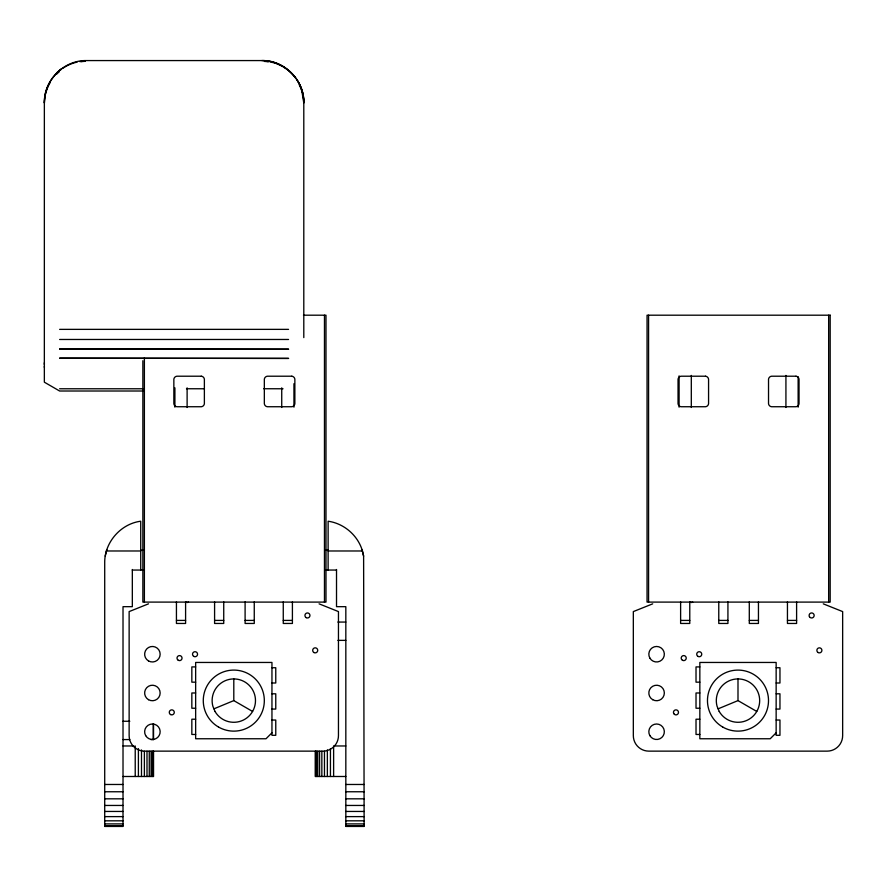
<?xml version="1.0" encoding="UTF-8"?>
<svg xmlns="http://www.w3.org/2000/svg" width="887" height="887" viewBox="0 0 887 887"><rect width="100%" height="100%" fill="white"/><g stroke="black" fill="none" stroke-linecap="round" stroke-linejoin="round"><path stroke-width="1.33" d="M44.361 367.34L44.361 366.464M44.361 364.446L44.361 362.761M140.723 570.053L140.723 521.223C120.621 523.818 104.411 542.5 104.71 562.757L104.71 826.44L123.016 826.44L123.016 606.675L132.329 606.675L132.329 569.498M105.231 556.127L106.806 549.663M303.797 337.603L303.797 102.504C304.23 80.107 284.261 60.128 261.831 60.571L86.338 60.571C63.908 60.15 43.94 80.085 44.361 102.515L44.35 382.186L59.617 391.012L143.738 391.012M271.954 732.817L266.011 738.76L195.65 738.76L195.65 662.456L271.954 662.456L271.954 735.301L275.768 735.301L275.768 720.033L271.954 720.033M776.147 732.817L770.204 738.76L699.843 738.76L699.843 662.456L776.147 662.456L776.147 735.301L779.961 735.301L779.961 720.033L776.147 720.033M56.657 72.856L61.669 68.587M213.933 708.835L233.802 700.608L252.584 711.452M718.126 708.835L737.995 700.608L756.766 711.452M148.517 603.836L129.136 611.587L129.136 735.622A15.5 15.5 0 0 0 144.648 751.134L322.957 751.134A15.5 15.5 0 0 0 338.457 735.622L338.457 611.587L319.076 603.836M652.71 603.836L633.329 611.587L633.329 735.622A15.5 15.5 0 0 0 648.841 751.134L827.15 751.134A15.5 15.5 0 0 0 842.65 735.622L842.65 611.587L823.269 603.836M79.73 61.591L85.097 61.125M80.961 61.635L84.986 61.314M303.465 315.195L325.984 315.195L325.984 602.096L142.862 602.096L142.862 360.71M59.629 329.365L288.541 329.365M59.629 339.466L288.541 339.466M59.617 388.772L143.749 388.772M186.492 388.75L204.42 388.772M263.727 388.739L283.031 388.772M140.723 550.217L143.472 550.217M325.374 550.217L328.123 550.217M106.396 550.982L140.723 550.982M328.123 550.982L362.45 550.982L363.615 556.127L364.136 826.44L345.83 826.44L345.83 606.675L336.517 606.675L336.517 569.498M132.329 570.053L143.472 570.053M325.374 570.053L336.517 570.053M176.435 620.412L185.594 620.412M214.587 620.412L223.735 620.412M245.1 620.412L254.259 620.412M283.263 620.412L292.411 620.412M680.617 620.412L689.776 620.412M718.769 620.412L727.928 620.412M749.293 620.412L758.452 620.412M787.445 620.412L796.604 620.412M337.869 622.064L345.83 622.064M337.869 640.37L345.83 640.37M195.65 666.913L191.836 666.913L191.836 682.17L195.65 682.17M699.843 666.913L696.018 666.913L696.018 682.17L699.843 682.17M271.954 667.734L275.768 667.734L275.768 683.001L271.954 683.001M776.147 667.734L779.961 667.734L779.961 683.001L776.147 683.001M195.65 692.98L191.836 692.98L191.836 708.236L195.65 708.236M699.843 692.98L696.018 692.98L696.018 708.236L699.843 708.236M271.954 693.8L275.768 693.8L275.768 709.068L271.954 709.068M776.147 693.8L779.961 693.8L779.961 709.068L776.147 709.068M195.65 719.213L191.836 719.213L191.836 734.469L195.65 734.469M699.843 719.213L696.018 719.213L696.018 734.469L699.843 734.469M123.016 721.253L129.801 721.253M123.016 739.57L129.801 739.57M150.89 739.57L153.54 739.57L153.54 723.87M123.016 745.967L133.87 745.967M345.83 745.967L333.623 745.967L333.623 776.491M123.016 776.491L153.54 776.491L153.54 751.278M345.83 776.491L315.306 776.491L315.306 751.278M104.71 784.474L123.016 784.474M345.83 784.474L364.136 784.474M104.71 791.758L123.016 791.758M345.83 791.758L364.136 791.758M104.71 798.821L123.016 798.821M345.83 798.821L364.136 798.821M104.71 805.451L123.016 805.451M345.83 805.451L364.136 805.451M104.71 811.45L123.016 811.45M345.83 811.45L364.136 811.45M104.71 816.617L123.016 816.617M345.83 816.617L364.136 816.617M104.71 820.819L123.016 820.819M345.83 820.819L364.136 820.819M104.71 823.901L123.016 823.901M345.83 823.901L364.136 823.901M104.71 825.797L123.016 825.797M345.83 825.797L364.136 825.797M264.337 61.391L268.085 61.669M261.831 60.56C284.328 60.061 304.186 80.129 303.797 102.515M265.557 61.236L269.127 61.702M362.45 550.982C357.971 535.493 344.089 523.452 328.123 521.223L328.123 570.053M362.04 549.663L363.615 556.127M828.658 315.195L828.658 602.096M798.134 376.809L798.134 407.166M796.604 601.885L796.604 623.461L787.445 623.461L787.445 601.885M785.926 375.423L785.926 407.488M758.452 601.885L758.452 623.461L749.293 623.461L749.293 601.885M737.995 678.921L737.995 700.608M727.928 601.885L727.928 623.461L718.769 623.461L718.769 601.885M691.306 375.423L691.306 407.488M689.776 601.885L689.776 623.461L680.617 623.461L680.617 601.885M679.098 375.866L679.098 407.166M648.574 315.195L648.574 602.096M330.441 748.617L330.441 776.491M327.358 749.947L327.358 776.491M324.465 315.195L324.465 602.096M324.465 751.278L324.465 776.491M321.848 751.278L321.848 776.491M319.586 751.278L319.586 776.491M317.757 751.278L317.757 776.491M316.415 751.278L316.415 776.491M315.584 751.278L315.584 776.491M293.941 383.705L293.941 407.166M292.411 601.885L292.411 623.461L283.263 623.461L283.263 601.885M281.733 387.841L281.733 407.488M254.259 601.885L254.259 623.461L245.1 623.461L245.1 601.885M233.802 678.921L233.802 700.608M223.735 601.885L223.735 623.461L214.587 623.461L214.587 601.885M187.113 387.841L187.113 407.488M185.594 601.885L185.594 623.461L176.435 623.461L176.435 601.885M174.905 387.841L174.905 407.166M153.263 723.87L153.263 739.57M153.263 751.278L153.263 776.491M152.431 751.278L152.431 776.491M151.089 751.278L151.089 776.491M149.26 751.278L149.26 776.491M146.998 751.278L146.998 776.491M144.381 357.96L144.381 602.096M144.381 751.278L144.381 776.491M141.488 749.947L141.488 776.491M138.405 748.617L138.405 776.491M135.223 745.967L135.223 776.491M692.736 602.14A2.517 2.517 0 0 1 690.219 602.14M188.543 602.14A2.517 2.517 0 0 1 186.026 602.14M270.313 61.935A41.966 41.944 0 0 1 275.037 63.199M276.19 63.598A41.966 41.944 0 0 1 282.82 66.68M283.862 67.312A41.966 41.944 0 0 1 287.865 70.106M288.807 70.882A41.966 41.944 0 0 1 295.493 77.956M296.901 79.963A41.966 41.944 0 0 1 303.797 103.003L301.647 89.72L301.647 90.518A41.966 41.944 0 0 0 299.296 84.897M61.536 69.164A41.966 41.944 0 0 0 44.361 103.003L45.004 95.718L46.9 89.454A41.966 41.944 0 0 1 49.994 82.824M62.622 68.399A41.966 41.944 0 0 1 77.125 62.09M56.657 74.142A41.966 41.944 0 0 1 59.351 71.67M830.177 315.195L647.055 315.195L647.044 602.096L830.177 602.096L830.177 315.195M288.541 349.223L59.629 349.068L288.541 349.223M288.541 358.415L59.629 358.215L288.541 358.415M201.316 376.21L176.901 376.21A3.437 3.437 0 0 0 173.852 379.259L173.852 403.674A3.437 3.437 0 0 0 176.901 406.734L201.316 406.734A3.437 3.437 0 0 0 204.376 403.674L204.376 379.259A3.437 3.437 0 0 0 201.316 376.21M291.801 376.21L267.386 376.21A3.437 3.437 0 0 0 264.337 379.259L264.337 403.674A3.437 3.437 0 0 0 267.386 406.734L291.801 406.734A3.437 3.437 0 0 0 294.861 403.674L294.861 379.259A3.437 3.437 0 0 0 291.801 376.21M705.509 376.21L681.094 376.21A3.437 3.437 0 0 0 678.045 379.259L678.045 403.674A3.437 3.437 0 0 0 681.094 406.734L705.509 406.734A3.437 3.437 0 0 0 708.569 403.674L708.569 379.259A3.437 3.437 0 0 0 705.509 376.21M795.994 376.21L771.579 376.21A3.437 3.437 0 0 0 768.53 379.259L768.53 403.674A3.437 3.437 0 0 0 771.579 406.734L795.994 406.734A3.437 3.437 0 0 0 799.043 403.674L799.043 379.259A3.437 3.437 0 0 0 795.994 376.21M719.213 711.452L717.04 706.218A21.687 21.687 0 0 1 741.754 679.254A21.687 21.687 0 0 1 755.757 713.048A21.687 21.687 0 0 1 719.213 711.452M215.02 711.452L212.858 706.218A21.687 21.687 0 0 1 237.561 679.254A21.687 21.687 0 0 1 251.564 713.048A21.687 21.687 0 0 1 215.02 711.452M722.728 727.041A30.524 30.524 0 0 0 768.508 700.608A30.524 30.524 0 0 0 722.728 674.175A30.524 30.524 0 0 0 722.728 727.041M682.469 660.283A2.517 2.517 0 0 0 686.239 658.099A2.517 2.517 0 0 0 682.469 655.914A2.517 2.517 0 0 0 682.469 660.283M697.969 656.402A2.517 2.517 0 0 0 701.75 654.229A2.517 2.517 0 0 0 697.969 652.045A2.517 2.517 0 0 0 697.969 656.402M809.454 616.72A2.517 2.517 0 0 0 813.822 616.72A2.517 2.517 0 0 0 811.638 612.939A2.517 2.517 0 0 0 809.454 616.72M673.787 713.625A2.517 2.517 0 0 0 678.156 713.625A2.517 2.517 0 0 0 675.972 709.855A2.517 2.517 0 0 0 673.787 713.625M818.136 652.533A2.517 2.517 0 0 0 821.905 650.348A2.517 2.517 0 0 0 818.136 648.164A2.517 2.517 0 0 0 818.136 652.533M649.872 735.622A7.75 7.75 0 0 0 663.299 735.622A7.75 7.75 0 0 0 656.591 723.992A7.75 7.75 0 0 0 649.872 735.622M652.71 699.699A7.75 7.75 0 0 0 664.341 692.991A7.75 7.75 0 0 0 652.71 686.272A7.75 7.75 0 0 0 652.71 699.699M649.872 658.099A7.75 7.75 0 0 0 663.299 658.099A7.75 7.75 0 0 0 656.591 646.468A7.75 7.75 0 0 0 649.872 658.099M218.535 727.041A30.524 30.524 0 0 0 264.326 700.608A30.524 30.524 0 0 0 218.535 674.175A30.524 30.524 0 0 0 218.535 727.041M178.276 660.283A2.517 2.517 0 0 0 182.046 658.099A2.517 2.517 0 0 0 178.276 655.914A2.517 2.517 0 0 0 178.276 660.283M193.776 656.402A2.517 2.517 0 0 0 197.557 654.229A2.517 2.517 0 0 0 193.776 652.045A2.517 2.517 0 0 0 193.776 656.402M306.192 617.64A2.517 2.517 0 0 0 309.962 615.456A2.517 2.517 0 0 0 306.192 613.283A2.517 2.517 0 0 0 306.192 617.64M170.526 714.545A2.517 2.517 0 0 0 174.295 712.372A2.517 2.517 0 0 0 170.526 710.188A2.517 2.517 0 0 0 170.526 714.545M313.943 652.533A2.517 2.517 0 0 0 317.723 650.348A2.517 2.517 0 0 0 313.943 648.164A2.517 2.517 0 0 0 313.943 652.533M145.679 735.622A7.75 7.75 0 0 0 159.117 735.622A7.75 7.75 0 0 0 152.398 723.992A7.75 7.75 0 0 0 145.679 735.622M148.517 699.699A7.75 7.75 0 0 0 160.148 692.991A7.75 7.75 0 0 0 148.517 686.272A7.75 7.75 0 0 0 148.517 699.699M148.517 660.937A7.75 7.75 0 0 0 160.148 654.229A7.75 7.75 0 0 0 148.517 647.51A7.75 7.75 0 0 0 148.517 660.937"/></g></svg>
